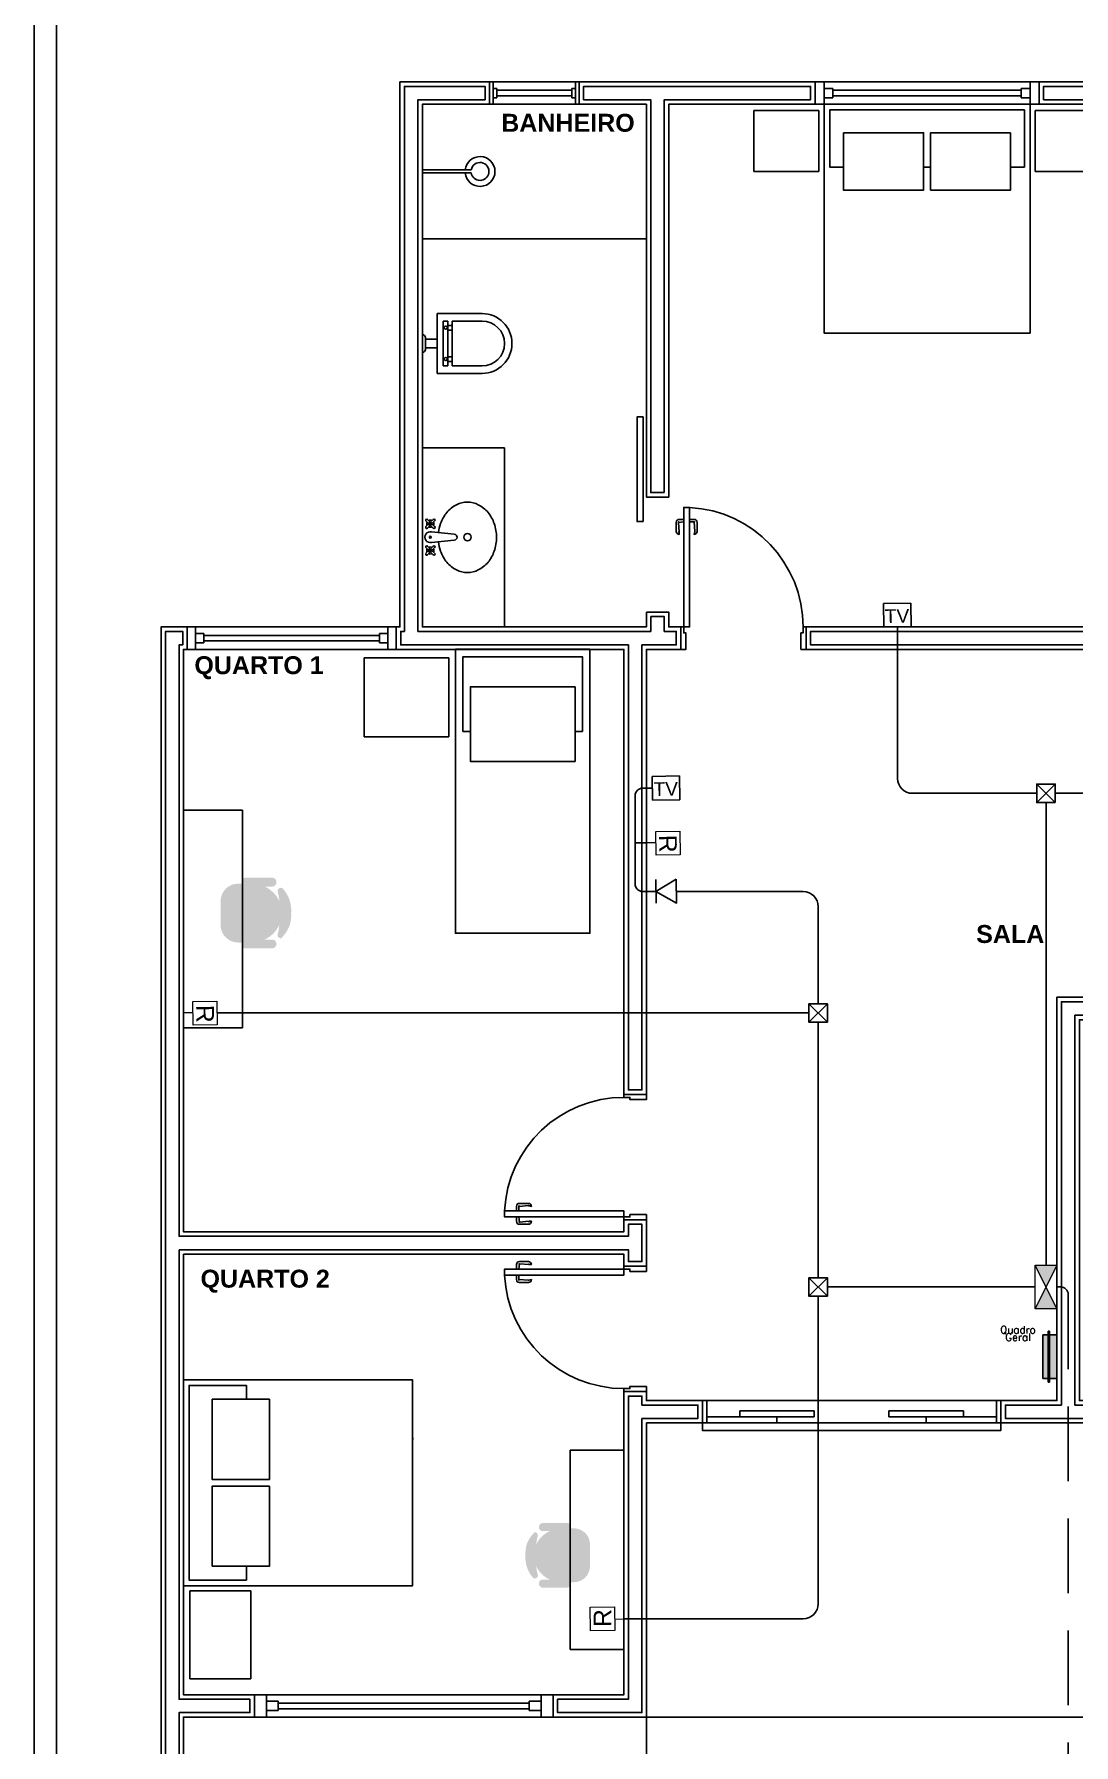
# Model space of a CAD drawing. Header units: millimetres. Extents: x 919107448 to 1838457809, y 576475876 to 1049404419.
# Drawn here: x 919227090 to 919227787, y 576496552 to 576497697 of the extents above; entities that cross this region are included whole.
import ezdxf
from ezdxf.enums import TextEntityAlignment as Align

# ---------------------------------------------------------------- set-up
doc = ezdxf.new("R2010")
doc.units = ezdxf.units.MM
doc.linetypes.add('ACAD_ISO12W100', pattern=[21, 12, -3, 0, -3, 0, -3])
doc.linetypes.add('DASHED', pattern=[0.75, 0.5, -0.25])
for name, color, linetype in [('Arquitetura', 253, 'Continuous'), ('AZUL-SELO', 152, 'Continuous'), ('ELE - LEGENDA', 1, 'Continuous'), ('ELE-Telefonia', 210, 'Continuous'), ('ENE-CAIXAS', 3, 'Continuous'), ('ENE-DISJUNTOR', 3, 'Continuous'), ('ENE-ELETRO_EMBUTIDO', 4, 'Continuous'), ('ENE-ELETRO_PISO', 4, 'DASHED'), ('ENE-FIAÇÃO', 2, 'Continuous'), ('ENE-QUADROS', 3, 'Continuous')]:
    doc.layers.add(name, color=color, linetype=linetype)
for name, color, linetype, lineweight in [('ELE-PONTOS DE FORÇA', 3, 'Continuous', 5), ('PDF2_652_XOF-UN-G1$0$AR_Vista1', 7, 'Continuous', 0), ('PDF2_a-ins', 160, 'Continuous', 0), ('PDF2_Text', 162, 'Continuous', 0)]:
    doc.layers.add(name, color=color, linetype=linetype, lineweight=lineweight)
doc.styles.add('PDF Arial', font='arial.ttf')
doc.styles.add('R100', font='sasb____.pfb', dxfattribs={"height": 3})
doc.styles.add('SIMPLEX', font='simplex.shx')
doc.styles.get("Standard").update_dxf_attribs({"font": 'arial.ttf'})

# ---------------------------------------------------------------- blocks, each defined once
blk = doc.blocks.new('P80')
at = {"layer": 'Arquitetura'}
for points in [[(5, 70), (5, 64, 0.414214), (7, 62), (7, 63.5, -0.414214), (6.5, 64), (6.5, 70, -0.414214), (7, 70.5), (10, 70.5), (10, 72), (7, 72, 0.414214)], [(17.5, 64, -0.414214), (17, 63.5), (17, 62, 0.414214), (19, 64), (19, 70, 0.414214), (17, 72), (14, 72), (14, 70.5), (17, 70.5, -0.414214), (17.5, 70)]]:
    blk.add_lwpolyline(points, format="xyb", close=True, dxfattribs=at)
for points in [[(10, 0), (14, 0), (14, 80), (10, 80)], [(8, -15), (11.5, -15), (11.5, -4), (10, -4), (10, 0), (8, 0)], [(92, -15), (88.5, -15), (88.5, -4), (90, -4), (90, 0), (92, 0)]]:
    blk.add_lwpolyline(points, close=True, dxfattribs=at)
at = {"layer": 'Arquitetura', "linetype": 'Continuous'}
blk.add_arc((9.9, 0), 80.1, 359.9901, 87.0723, dxfattribs=at)
blk = doc.blocks.new('JAN')
at = {"layer": 'Arquitetura'}
for p, q in [((-50, -15), (-50, 0)), ((-50, 0), (50, 0)), ((-46, -15), (-46, 0)), ((46, 0), (46, -15)), ((50, 0), (50, -15)), ((-46, -4.375), (-42, -4.375)), ((-42, -10.625), (-42, -4.375)), ((-42, -5.625), (42, -5.625)), ((42, -4.375), (46, -4.375)), ((42, -4.375), (42, -10.625)), ((-42, -10.625), (-46, -10.625)), ((42, -9.375), (-42, -9.375)), ((46, -10.625), (42, -10.625)), ((50, -15), (-50, -15))]:
    blk.add_line(p, q, dxfattribs=at)
blk = doc.blocks.new('VASO')
at = {"layer": 'Arquitetura'}
for p, q in [((-20, 40), (-20, 10)), ((-15, 40), (-15, 20)), ((15, 20), (15, 40)), ((20, 10), (20, 40)), ((-15, 20), (15, 20)), ((-15, 17), (15, 17)), ((-15, 17), (-15, 14)), ((-15, 14), (15, 14)), ((-12, 20), (-12, 17)), ((-9, 20), (-9, 17)), ((9, 17), (9, 20)), ((12, 17), (12, 20)), ((15, 14), (15, 17)), ((-20, 10), (20, 10)), ((-6, 0), (6, 0)), ((-6, 0), (-6, 0)), ((-4, 2), (4, 2)), ((-3, 10), (-3, 2)), ((3, 10), (3, 2)), ((6, 0), (6, 0))]:
    blk.add_line(p, q, dxfattribs=at)
for centre in [(-10.4, 15.6), (10.6, 15.6)]:
    blk.add_circle(centre, 1.06, dxfattribs=at)
for centre, radius, start, end in [((0, 40), 20, 360, 180), ((0, 40), 15, 0, 180), ((-4, 0), 2, 90, 180), ((4, 0), 2, 0, 90)]:
    blk.add_arc(centre, radius, start, end, dxfattribs=at)
blk = doc.blocks.new('CHUV')
at = {"layer": 'Arquitetura'}
for p, q in [((0, 1), (32.7, 1)), ((0, -1), (0, 1)), ((0, -1), (32.7, -1))]:
    blk.add_line(p, q, dxfattribs=at)
for radius, start, end in [(10, 185.7392, 174.2608), (6, 9.5941, 170.4059), (6, 189.5941, 9.5941)]:
    blk.add_arc((38.6, 0), radius, start, end, dxfattribs=at)
blk = doc.blocks.new('PJ')
at = {"layer": 'Arquitetura'}
for p, q in [((-97, 15), (-100, 15)), ((-100, 0), (-100, 15)), ((-97, 0), (-97, 15)), ((97, 15), (100, 15)), ((97, 0), (97, 15)), ((100, 0), (100, 15)), ((-97, 0), (-100, 0)), ((-50, 4), (-97, 4)), ((-97, 0), (-50, 0)), ((-25, 8), (-75, 8)), ((-75, 4), (-75, 8)), ((-75, 4), (-25, 4)), ((-50, 0), (-50, 4)), ((-50, 0), (50, 0)), ((-25, 4), (-25, 8)), ((25, 4), (25, 8)), ((25, 8), (75, 8)), ((75, 4), (25, 4)), ((50, 0), (50, 4)), ((50, 4), (97, 4)), ((97, 0), (50, 0)), ((75, 4), (75, 8)), ((97, 0), (100, 0))]:
    blk.add_line(p, q, dxfattribs=at)
blk = doc.blocks.new('TAMP1')
at = {"layer": 'Arquitetura'}
for p, q in [((-120, 0), (0, 0)), ((0, -55), (0, 0)), ((-120, -55), (-120, 0)), ((-72, -3.4), (-70.1, -5.3)), ((-70.1, -5.3), (-72, -7.3)), ((-71, -2.4), (-69.1, -4.3)), ((-69.1, -6.3), (-71, -8.2)), ((-67.2, -2.4), (-69.1, -4.3)), ((-69.1, -6.3), (-67.2, -8.2)), ((-66.2, -3.4), (-68.1, -5.3)), ((-68.1, -5.3), (-66.2, -7.3)), ((-62.1, -21.3), (-63.7, -6.2)), ((-58.1, -21.3), (-56.6, -6.2)), ((-54.1, -3.4), (-52.2, -5.3)), ((-52.2, -5.3), (-54.1, -7.3)), ((-53.1, -2.4), (-51.2, -4.3)), ((-51.2, -6.3), (-53.1, -8.2)), ((-49.3, -2.4), (-51.2, -4.3)), ((-51.2, -6.3), (-49.3, -8.2)), ((-48.3, -3.4), (-50.2, -5.3)), ((-50.2, -5.3), (-48.3, -7.3)), ((0, -55), (-120, -55))]:
    blk.add_line(p, q, dxfattribs=at)
blk.add_lwpolyline([(-63.2, -10.8, 0.054289), (-69.2, -12.2, 0.090532), (-76.7, -16.4, 0.10422), (-81.8, -22.9, 0.116509), (-83.6, -30.2, 0.116509), (-81.8, -37.4, 0.10422), (-76.7, -44, 0.090532), (-69.2, -48.1, 0.08277), (-60, -49.7, 0.08277), (-50.8, -48.1, 0.090532), (-43.3, -44, 0.10422), (-38.2, -37.4, 0.116509), (-36.4, -30.2, 0.116509), (-38.2, -22.9, 0.10422), (-43.3, -16.4, 0.090532), (-50.8, -12.2, 0.056834), (-57.1, -10.8, 0.056834)], format="xyb", dxfattribs=at)
for centre, radius in [((-69.1, -5.3), 0.99), ((-69.1, -5.3), 0.64), ((-60.1, -5.3), 0.64), ((-51.2, -5.3), 0.99), ((-51.2, -5.3), 0.64), ((-60.1, -30.2), 2.5)]:
    blk.add_circle(centre, radius, dxfattribs=at)
for centre, radius, start, end in [((-71.5, -2.9), 0.7, 45, 225), ((-71.5, -7.8), 0.7, 135, 315), ((-69.1, -5.3), 2.39, 152.0312, 207.9688), ((-69.1, -5.3), 2.39, 62.0312, 117.9688), ((-69.1, -5.3), 2.39, 242.0312, 297.9688), ((-66.7, -2.9), 0.7, 315, 135), ((-66.7, -7.8), 0.7, 225, 45), ((-69.1, -5.3), 2.39, 332.0312, 27.9688), ((-60.1, -5.3), 3.65, 345.7705, 194.2295), ((-53.6, -2.9), 0.7, 45, 225), ((-53.6, -7.8), 0.7, 135, 315), ((-51.2, -5.3), 2.39, 152.0312, 207.9688), ((-51.2, -5.3), 2.39, 62.0312, 117.9688), ((-51.2, -5.3), 2.39, 242.0312, 297.9688), ((-48.8, -2.9), 0.7, 315, 135), ((-48.8, -7.8), 0.7, 225, 45), ((-51.2, -5.3), 2.39, 332.0312, 27.9688), ((-60.1, -21.3), 2, 180, 0)]:
    blk.add_arc(centre, radius, start, end, dxfattribs=at)
blk = doc.blocks.new('cama de casal')
at = {"layer": 'Arquitetura'}
for p, q in [((919229256.19, 576497614.13), (919229256.19, 576497596.99)), ((919229274.5, 576497614.13), (919229256.19, 576497614.13)), ((919229274.5, 576497596.99), (919229274.5, 576497614.13)), ((919229335.47, 576497596.99), (919229335.47, 576497614.13)), ((919229335.47, 576497614.13), (919229353.78, 576497614.13)), ((919229353.78, 576497614.13), (919229353.78, 576497596.99)), ((919229256.19, 576497596.99), (919229274.5, 576497596.99)), ((919229353.78, 576497596.99), (919229335.47, 576497596.99))]:
    blk.add_line(p, q, dxfattribs=at)
at = {"layer": 'Arquitetura', "ltscale": 0.5}
for points in [[(919229334.03, 576497615.93), (919229275.95, 576497615.93), (919229275.95, 576497551.41), (919229334.03, 576497551.41)], [(919229281.43, 576497607.87), (919229304.02, 576497607.87), (919229304.02, 576497591.74), (919229281.43, 576497591.74)], [(919229328.54, 576497607.87), (919229305.96, 576497607.87), (919229305.96, 576497591.74), (919229328.54, 576497591.74)]]:
    blk.add_lwpolyline(points, close=True, dxfattribs=at)
for points in [[(919229328.54, 576497598.19), (919229332.41, 576497598.19), (919229332.41, 576497614.32), (919229277.56, 576497614.32), (919229277.56, 576497598.19), (919229281.43, 576497598.19)], [(919229304.02, 576497598.19), (919229305.96, 576497598.19)]]:
    blk.add_lwpolyline(points, dxfattribs=at)
blk = doc.blocks.new('Cama1')
at = {"layer": 'Arquitetura'}
for p, q in [((919228827.9, 576497275.4), (919228827.9, 576497212.7)), ((919228894.9, 576497275.4), (919228827.9, 576497275.4)), ((919228894.9, 576497212.7), (919228894.9, 576497275.4)), ((919228827.9, 576497212.7), (919228894.9, 576497212.7))]:
    blk.add_line(p, q, dxfattribs=at)
at = {"layer": 'Arquitetura', "ltscale": 0.5}
for points in [[(919228900.2, 576497282.1), (919229006.6, 576497282.1), (919229006.6, 576497057.5), (919228900.2, 576497057.5)], [(919228994.8, 576497252.5), (919228912, 576497252.5), (919228912, 576497193.4), (919228994.8, 576497193.4)]]:
    blk.add_lwpolyline(points, close=True, dxfattribs=at)
blk.add_lwpolyline([(919228912, 576497217.1), (919228906.1, 576497217.1), (919228906.1, 576497276.2), (919229000.7, 576497276.2), (919229000.7, 576497217.1), (919228994.8, 576497217.1)], dxfattribs=at)
blk = doc.blocks.new('cama 2')
at = {"layer": 'Arquitetura'}
for p, q in [((919229349.8, 576497385.4), (919229291, 576497385.4)), ((919229291, 576497385.4), (919229291, 576497344.7)), ((919229349.8, 576497344.7), (919229349.8, 576497385.4)), ((919229291, 576497344.7), (919229349.8, 576497344.7))]:
    blk.add_line(p, q, dxfattribs=at)
at = {"layer": 'Arquitetura', "ltscale": 0.5}
for points in [[(919229149.6, 576497340.4), (919229287.6, 576497340.4), (919229287.6, 576497493.7), (919229149.6, 576497493.7)], [(919229162.6, 576497359.6), (919229216.3, 576497359.6), (919229216.3, 576497397.9), (919229162.6, 576497397.9)], [(919229274.5, 576497359.6), (919229220.9, 576497359.6), (919229220.9, 576497397.9), (919229274.5, 576497397.9)]]:
    blk.add_lwpolyline(points, close=True, dxfattribs=at)
blk.add_lwpolyline([(919229162.6, 576497382.6), (919229153.4, 576497382.6), (919229153.4, 576497344.2), (919229283.7, 576497344.2), (919229283.7, 576497382.6), (919229274.5, 576497382.6)], dxfattribs=at)
blk = doc.blocks.new('escrivaninha')
at = {"layer": 'Arquitetura'}
h = blk.add_hatch(color=252, dxfattribs=at)
h.paths.add_polyline_path([(919228976.41, 576496697.83), (919228974.87, 576496697.83, -0.103844), (919228974.43, 576496697.09), (919228974.43, 576496670.31, -0.100908), (919228974.87, 576496669.59), (919228976.41, 576496669.59, 0.414063), (919228984.88, 576496678.07), (919228984.88, 576496689.36, 0.414362)])
h.paths.add_polyline_path([(919228963.7, 576496696.4, 0.172773), (919228956.66, 576496689.41, 0.04759), (919228956.64, 576496683.69, 0.048723), (919228956.64, 576496678, 0.172968), (919228963.67, 576496670.99), (919228972.88, 576496670.99, -0.208359), (919228974.43, 576496670.31), (919228974.43, 576496697.09, -0.209818), (919228972.88, 576496696.4)])
h.paths.add_polyline_path([(919228963.67, 576496670.99), (919228960.17, 576496670.99, 0.414214), (919228958.06, 576496668.87, 0.415578), (919228960.18, 576496666.74), (919228972.88, 576496666.74, 0.208106), (919228974.43, 576496667.42), (919228974.43, 576496670.31, 0.208359), (919228972.88, 576496670.99)])
h.paths.add_polyline_path([(919228960.17, 576496700.64, 0.41348), (919228958.04, 576496698.52, 0.414214), (919228960.17, 576496696.4), (919228972.88, 576496696.4, 0.209818), (919228974.43, 576496697.09), (919228974.43, 576496699.95, 0.211411), (919228972.87, 576496700.64)])
h.paths.add_polyline_path([(919228951.91, 576496690.12, 0.101539), (919228951.02, 576496683.69, 0.103608), (919228951.88, 576496677.24, 0.103615), (919228955.25, 576496671.68, 0.102701), (919228955.88, 576496671.53, 0.102702), (919228956.52, 576496671.64, 0.102694), (919228957.06, 576496672, 0.102682), (919228957.41, 576496672.54, 0.102673), (919228957.52, 576496673.18, 0.102674), (919228957.37, 576496673.8, -0.085285), (919228956.64, 576496683.69, -0.082824), (919228957.37, 576496693.57, 0.104413), (919228957.54, 576496694.21, 0.104411), (919228957.43, 576496694.85, 0.10442), (919228957.07, 576496695.4, 0.104433), (919228956.53, 576496695.75, 0.104441), (919228955.88, 576496695.86, 0.10444), (919228955.25, 576496695.69, 0.101547)])
for p, q in [((919229002.68, 576496738.83), (919228974.43, 576496738.83)), ((919228974.43, 576496738.83), (919228974.43, 576496634.33)), ((919229002.68, 576496634.33), (919228974.43, 576496634.33))]:
    blk.add_line(p, q, dxfattribs=at)
blk = doc.blocks.new('*U118')
at = {"layer": 'ENE-QUADROS', "linetype": 'ACAD_ISO12W100', "ltscale": 0.4}
blk.add_hatch(color=256, dxfattribs=at).paths.add_polyline_path([(0.46655, 0.16166), (-0.46655, 0.16166), (-0.46655, 0.135), (0.46655, 0.135)])
at = {"layer": 'ENE-QUADROS'}
h = blk.add_hatch(color=251, dxfattribs=at)
h.dxf.hatch_style = 1
h.paths.add_polyline_path([(0.3999, 0.15166), (0.3999, 0.25), (-0.3999, 0.25), (-0.3999, 0.15166)])
h.paths.add_polyline_path([(0.3999, 0), (0.3999, 0.125), (-0.3999, 0.125), (-0.3999, 0)])
at = {"layer": 'ENE-QUADROS', "linetype": 'ACAD_ISO12W100', "ltscale": 0.4}
for p, q in [((-0.46655, 0.135), (-0.46655, 0.16166)), ((0.46655, 0.16166), (-0.46655, 0.16166)), ((-0.46655, 0.135), (0.46655, 0.135)), ((-0.3999, 0), (-0.3999, 0.26)), ((0.3999, 0.26), (-0.3999, 0.26)), ((0.3999, 0), (-0.3999, 0)), ((0.3999, 0.26), (0.3999, 0)), ((0.46655, 0.135), (0.46655, 0.16166))]:
    blk.add_line(p, q, dxfattribs=at)
blk = doc.blocks.new('ELE-PTO-TELEFONE BAIXA')
at = {"color": 0, "ltscale": 0.01}
for points in [[(0.06, 0), (0, 0)], [(0.19, 0.075), (0.19, -0.075), (0.06, 0), (0.19, 0.075)], [(0.06, 0.075), (0.06, -0.075)]]:
    blk.add_lwpolyline(points, dxfattribs=at)
blk = doc.blocks.new('Ponto de Wifi')
at = {"layer": 'ELE-PONTOS DE FORÇA', "color": 6}
blk.add_line((919227578.7544, 576497168.6352), (919227578.7134, 576497168.6352), dxfattribs=at)
at = {"layer": 'PDF2_a-ins', "color": 6, "lineweight": 20}
for p, q in [((919227578.7544, 576497168.6848), (919227578.8598, 576497168.6848)), ((919227578.7544, 576497168.5814), (919227578.7544, 576497168.6848)), ((919227578.8598, 576497168.6848), (919227578.8598, 576497168.5814)), ((919227578.8598, 576497168.5814), (919227578.7544, 576497168.5814))]:
    blk.add_line(p, q, dxfattribs=at)
at = {"layer": 'PDF2_Text', "color": 6, "style": 'PDF Arial'}
blk.add_text('R', height=0.0772, rotation=270, dxfattribs=at).set_placement((919227578.7686, 576497168.6691))
blk = doc.blocks.new('tv')
at = {"layer": 'ELE - LEGENDA', "color": 6, "ltscale": 0.01}
for p, q in [((919227655.1421, 576497164.6942), (919227655.1421, 576497164.8158)), ((919227655.1421, 576497164.8158), (919227655.2825, 576497164.8158)), ((919227655.2825, 576497164.8158), (919227655.2825, 576497164.6942)), ((919227655.2825, 576497164.6942), (919227655.1421, 576497164.6942))]:
    blk.add_line(p, q, dxfattribs=at)
at = {"layer": 'ELE - LEGENDA', "color": 6}
blk.add_text('TV', height=0.0702, dxfattribs=at).set_placement((919227655.2107, 576497164.694), align=Align.BOTTOM_CENTER)
blk = doc.blocks.new('quadro de telefonia')
at = {"layer": 'PDF2_652_XOF-UN-G1$0$AR_Vista1'}
h = blk.add_hatch(color=252, dxfattribs=at)
h.dxf.hatch_style = 1
h.paths.add_polyline_path([(919228275.4, 576496278.4), (919228249.7, 576496278.4), (919228262.5, 576496252.7)])
h.paths.add_polyline_path([(919228249.7, 576496226.9), (919228275.4, 576496226.9), (919228262.5, 576496252.7)])
blk.add_lwpolyline([(919228275.4, 576496226.9), (919228249.7, 576496226.9), (919228249.7, 576496278.4), (919228275.4, 576496278.4), (919228275.4, 576496226.9), (919228249.7, 576496278.4), (919228275.4, 576496278.4), (919228249.7, 576496226.9)], dxfattribs=at)
blk = doc.blocks.new('caixa de passagem')
at = {"layer": 'ENE-CAIXAS', "color": 1}
for p, q in [((919229720.2, 576497407), (919229682, 576497368.8)), ((919229720.2, 576497368.8), (919229682, 576497407))]:
    blk.add_line(p, q, dxfattribs=at)
at = {"layer": 'ENE-CAIXAS'}
blk.add_lwpolyline([(919229720.2, 576497368.8), (919229682, 576497368.8), (919229682, 576497407), (919229720.2, 576497407)], close=True, dxfattribs=at)

msp = doc.modelspace()

# ---------------------------------------------------------------- linework, layer by layer
at = {"layer": 'Arquitetura'}
for p, q in [((919227090.4, 576499032.5), (919227090.4, 576496032.5)), ((919227105.4, 576499017.5), (919227105.4, 576496032.5)), ((919227500.4, 576497560.5), (919227350.4, 576497560.5)), ((919227734.9, 576496782.5), (919227540.9, 576496782.5)), ((919227344.1, 576496757.5), (919227344.1, 576496756.4)), ((919227500.4, 576496182.5), (919227500.4, 576496570.5)), ((919227500.4, 576496570.5), (919227968.4, 576496570.5))]:
    msp.add_line(p, q, dxfattribs=at)
for points in [[(919227500.4, 576497310.5), (919227500.4, 576497300.5), (919227500.4, 576497300.5), (919227350.4, 576497300.5), (919227350.4, 576497650.5), (919227395.4, 576497650.5), (919227395.4, 576497665.5), (919227335.4, 576497665.5), (919227335.4, 576497300.5), (919227332.9, 576497300.5), (919227332.9, 576497285.5), (919227485.4, 576497285.5), (919227485.4, 576496987.5), (919227500.4, 576496987.5), (919227500.4, 576497285.5), (919227523.4, 576497285.5), (919227523.4, 576497300.5), (919227515.4, 576497300.5), (919227515.4, 576497310.5)], [(919227503.4, 576497307.5), (919227503.4, 576497297.5), (919227347.4, 576497297.5), (919227347.4, 576497653.5), (919227392.4, 576497653.5), (919227392.4, 576497662.5), (919227338.4, 576497662.5), (919227338.4, 576497297.5), (919227335.9, 576497297.5), (919227335.9, 576497288.5), (919227488.4, 576497288.5), (919227488.4, 576496990.5), (919227497.4, 576496990.5), (919227497.4, 576497288.5), (919227520.4, 576497288.5), (919227520.4, 576497297.5), (919227512.4, 576497297.5), (919227512.4, 576497307.5)], [(919227515.4, 576497387.5), (919227515.4, 576497650.5), (919227613.4, 576497650.5), (919227613.4, 576497665.5), (919227455.4, 576497665.5), (919227455.4, 576497650.5), (919227500.4, 576497650.5), (919227500.4, 576497387.5)], [(919227512.4, 576497390.5), (919227512.4, 576497653.5), (919227610.4, 576497653.5), (919227610.4, 576497662.5), (919227458.4, 576497662.5), (919227458.4, 576497653.5), (919227503.4, 576497653.5), (919227503.4, 576497390.5)], [(919227884.4, 576497300.5), (919227876.4, 576497300.5), (919227876.4, 576497650.5), (919227876.4, 576497650.5), (919227876.4, 576497665.5), (919227763.4, 576497665.5), (919227763.4, 576497650.5), (919227861.4, 576497650.5), (919227861.4, 576497300.5), (919227607.4, 576497300.5), (919227607.4, 576497285.5), (919227884.4, 576497285.5)], [(919227881.4, 576497297.5), (919227873.4, 576497297.5), (919227873.4, 576497653.5), (919227873.4, 576497653.5), (919227873.4, 576497662.5), (919227766.4, 576497662.5), (919227766.4, 576497653.5), (919227864.4, 576497653.5), (919227864.4, 576497297.5), (919227610.4, 576497297.5), (919227610.4, 576497288.5), (919227881.4, 576497288.5)], [(919227498.2, 576497371.1), (919227494.2, 576497371.1), (919227494.2, 576497441.1), (919227498.2, 576497441.1)], [(919227190.4, 576496880.5), (919227485.4, 576496880.5), (919227485.4, 576496872.5), (919227500.4, 576496872.5), (919227500.4, 576496903.5), (919227485.4, 576496903.5), (919227485.4, 576496895.5), (919227190.4, 576496895.5), (919227190.4, 576497285.5), (919227192.9, 576497285.5), (919227192.9, 576497300.5), (919227175.4, 576497300.5), (919227175.4, 576496182.5), (919227190.4, 576496182.5), (919227190.4, 576496570.5), (919227237.9, 576496570.5), (919227237.9, 576496585.5), (919227190.4, 576496585.5)], [(919227187.4, 576496883.5), (919227488.4, 576496883.5), (919227488.4, 576496875.5), (919227497.4, 576496875.5), (919227497.4, 576496900.5), (919227488.4, 576496900.5), (919227488.4, 576496892.5), (919227187.4, 576496892.5), (919227187.4, 576497288.5), (919227189.9, 576497288.5), (919227189.9, 576497297.5), (919227178.4, 576497297.5), (919227178.4, 576496185.5), (919227187.4, 576496185.5), (919227187.4, 576496573.5), (919227234.9, 576496573.5), (919227234.9, 576496582.5), (919227187.4, 576496582.5)], [(919227800.4, 576497052.5), (919227775.4, 576497052.5), (919227775.4, 576496782.5), (919227737.9, 576496782.5), (919227737.9, 576496767.5), (919227849.4, 576496767.5), (919227849.4, 576496782.5), (919227790.4, 576496782.5), (919227790.4, 576497037.5), (919227800.4, 576497037.5), (919227800.4, 576497052.5)], [(919227787.4, 576497049.5), (919227778.4, 576497049.5), (919227778.4, 576496779.5), (919227740.9, 576496779.5), (919227740.9, 576496770.5), (919227846.4, 576496770.5), (919227846.4, 576496779.5), (919227787.4, 576496779.5), (919227787.4, 576497040.5), (919227797.4, 576497040.5), (919227797.4, 576497049.5)], [(919227500.4, 576496767.5), (919227537.9, 576496767.5), (919227537.9, 576496782.5), (919227500.4, 576496782.5), (919227500.4, 576496788.5), (919227485.4, 576496788.5), (919227485.4, 576496585.5), (919227437.9, 576496585.5), (919227437.9, 576496570.5), (919227500.4, 576496570.5)], [(919227497.4, 576496770.5), (919227534.9, 576496770.5), (919227534.9, 576496779.5), (919227497.4, 576496779.5), (919227497.4, 576496785.5), (919227488.4, 576496785.5), (919227488.4, 576496582.5), (919227440.9, 576496582.5), (919227440.9, 576496573.5), (919227497.4, 576496573.5)]]:
    msp.add_lwpolyline(points, close=True, dxfattribs=at)
msp.add_lwpolyline([(919227537.9, 576496767.5), (919227537.9, 576496762.5), (919227737.9, 576496762.5), (919227737.9, 576496767.5)], dxfattribs=at)
at = {"layer": 'ENE-ELETRO_EMBUTIDO'}
for p, q in [((919227668.6, 576497300.5), (919227668.6, 576497199.1)), ((919227492.9, 576497187.6), (919227492.9, 576497155.9)), ((919227504.4, 576497192.6), (919227497.9, 576497192.6)), ((919227678.6, 576497189.1), (919227761.9, 576497189.1)), ((919227492.9, 576497128.3), (919227492.9, 576497155.9)), ((919227492.9, 576497155.9), (919227500.4, 576497155.9)), ((919227500.4, 576497123.3), (919227497.9, 576497123.3)), ((919227500.4, 576497123.3), (919227506.9, 576497123.3)), ((919227520.5, 576497123.3), (919227605.5, 576497123.3)), ((919227615.5, 576497113.3), (919227615.5, 576497048.2)), ((919227615.5, 576497035.8), (919227615.5, 576496864.8)), ((919227615.5, 576496852.4), (919227615.5, 576496833.9)), ((919227621.7, 576496858.6), (919227760.8, 576496858.6)), ((919227777.9, 576496858.6), (919227775.4, 576496858.6)), ((919227615.5, 576496833.9), (919227615.5, 576496646.4)), ((919227605.5, 576496636.4), (919227485.4, 576496636.3))]:
    msp.add_line(p, q, dxfattribs=at)
for points in [[(919227768.1, 576497189.1), (919227768.1, 576497189.1)], [(919227768.1, 576496873.2), (919227768.1, 576497182.9)], [(919227774.3, 576497189.1), (919228252.9, 576497189.1)], [(919227212.9, 576497042), (919227609.3, 576497042)], [(919227615.5, 576497042), (919227615.5, 576497042)]]:
    msp.add_lwpolyline(points, dxfattribs=at)
for centre, radius, start, end in [((919227678.6, 576497199.1), 10, 180, 270), ((919227497.9, 576497187.6), 5, 90, 180), ((919227497.9, 576497128.3), 5, 180, 270), ((919227605.5, 576497113.3), 10, 0, 90), ((919227777.9, 576496853.6), 5, 0, 90), ((919227605.5, 576496646.4), 10, 270.0184, 0)]:
    msp.add_arc(centre, radius, start, end, dxfattribs=at)
at = {"layer": 'ENE-ELETRO_PISO', "ltscale": 100}
msp.add_line((919227782.9, 576496853.6), (919227782.9, 576496137.3), dxfattribs=at)

# ---------------------------------------------------------------- block references
at = {"layer": 'Arquitetura'}
for p, xscale in [((919227425.4, 576497665.5), 0.5999999999985448), ((919227688.4, 576497665.5), 1.5), ((919227262.9, 576497300.5), 1.400000000001455), ((919227337.9, 576496585.5), 2)]:
    msp.add_blockref('JAN', p, dxfattribs=dict(at, xscale=xscale))
for name, p, xscale, yscale, zscale in [('cama de casal', (-1265056442.6, -793383169.4), 2.376212463152352, 2.376212463152352, 2.376212463152352), ('escrivaninha', (-253978413.5, -159282227.2), 1.2762933887634, 1.2762933887634, 1.2762933887634)]:
    msp.add_blockref(name, p, dxfattribs=dict(at, xscale=xscale, yscale=yscale, zscale=zscale))
at = {"layer": 'Arquitetura', "xscale": -1}
for name, p, rotation in [('CHUV', (919227350.4, 576497605.5), 180), ('VASO', (919227350.4, 576497490.3), 270), ('TAMP1', (919227350.4, 576497300.5), 90), ('P80', (919227485.4, 576496880.5), 90)]:
    msp.add_blockref(name, p, dxfattribs=dict(at, rotation=rotation))
at = {"layer": 'Arquitetura'}
for name, p in [('P80', (919227515.4, 576497300.5)), ('PJ', (919227637.9, 576496767.5))]:
    msp.add_blockref(name, p, dxfattribs=at)
at = {"layer": 'Arquitetura', "xscale": 1.395894837276977, "yscale": 1.395894837276977, "zscale": 1.395894837276977, "rotation": 180}
msp.add_blockref('escrivaninha', (2202374209.5, 1381225853.4), dxfattribs=at)
at = {"layer": 'Arquitetura', "rotation": 90}
msp.add_blockref('P80', (919227485.4, 576496895.5), dxfattribs=at)
at = {"layer": 'AZUL-SELO', "xscale": 0.846742886626804, "yscale": 0.846742886626804, "zscale": 0.846742886626804}
msp.add_blockref('Cama1', (140876840.1, 88352312.8), dxfattribs=at)
at = {"layer": 'AZUL-SELO', "rotation": 270}
msp.add_blockref('cama 2', (342729850, 1495725946), dxfattribs=at)
at = {"layer": 'ELE-Telefonia', "color": 6, "ltscale": 0.01, "xscale": 105.9036812079165, "yscale": 105.9036812079165, "zscale": 105.9036812079165, "rotation": 0.7996806758690599}
msp.add_blockref('ELE-PTO-TELEFONE BAIXA', (919227500.4, 576497123.3), dxfattribs=at)
at = {"layer": 'ENE-ELETRO_EMBUTIDO'}
for name, p, xscale, yscale, zscale, rotation in [('tv', (-118025660018.7, -76353925882.5), 130.5519882094663, 130.5519882094663, 130.5519882094663, 0.7996864645817591), ('tv', (-118025660173.6, -76353925998.3), 130.5519882094663, 130.5519882094663, 130.5519882094663, 0.7996864645817591), ('Ponto de Wifi', (-139078260453, -89970181822.6), 153.6589851992633, 153.6589851992633, 153.6589851992633, 0.799680669868422), ('Ponto de Wifi', (-139078260763, -89970181936.5), 153.6589851992633, 153.6589851992633, 153.6589851992633, 0.7996806698684218), ('Ponto de Wifi', (140916715438.9, 91123175614.8), 153.6589851992633, 153.6589851992633, 153.6589851992633, 180.7996806698685)]:
    msp.add_blockref(name, p, dxfattribs=dict(at, xscale=xscale, yscale=yscale, zscale=zscale, rotation=rotation))
at = {"layer": 'ENE-ELETRO_EMBUTIDO', "xscale": 0.569076917222381, "yscale": 0.569076917222381, "zscale": 0.569076917222381}
msp.add_blockref('quadro de telefonia', (396116182.2, 248426148.3), dxfattribs=at)
at = {"layer": 'ENE-FIAÇÃO', "xscale": 0.325233281638759, "yscale": 0.325233281638759, "zscale": 0.325233281638759}
for p in [(620263675.8, 389001051.8), (620263523.2, 389000904.7), (620263523.2, 389000721.2)]:
    msp.add_blockref('caixa de passagem', p, dxfattribs=at)
at = {"layer": 'ENE-QUADROS', "xscale": 36.66118442744257, "yscale": 36.66118442744257, "zscale": 36.66118442744257, "rotation": 90}
msp.add_blockref('*U118', (919227775.4, 576496811.9), dxfattribs=at)

# ---------------------------------------------------------------- texts
at = {"layer": 'Arquitetura', "style": 'R100'}
for s, p in [('BANHEIRO ', (919227403.2, 576497632.1)), ('QUARTO 1', (919227197.7, 576497268.9)), ('SALA', (919227721.3, 576497088.9)), ('QUARTO 2', (919227201.8, 576496858.1))]:
    msp.add_text(s, height=12, dxfattribs=at).set_placement(p)
at = {"layer": 'ENE-DISJUNTOR', "insert": (919227749.3, 576496822.4), "char_height": 5, "width": 31.504, "attachment_point": 8, "line_spacing_factor": 0.6, "style": 'SIMPLEX'}
msp.add_mtext('{\\C0;Quadro Geral\\H1.66667x; }', dxfattribs=at)

doc.saveas('drawing.dxf')
